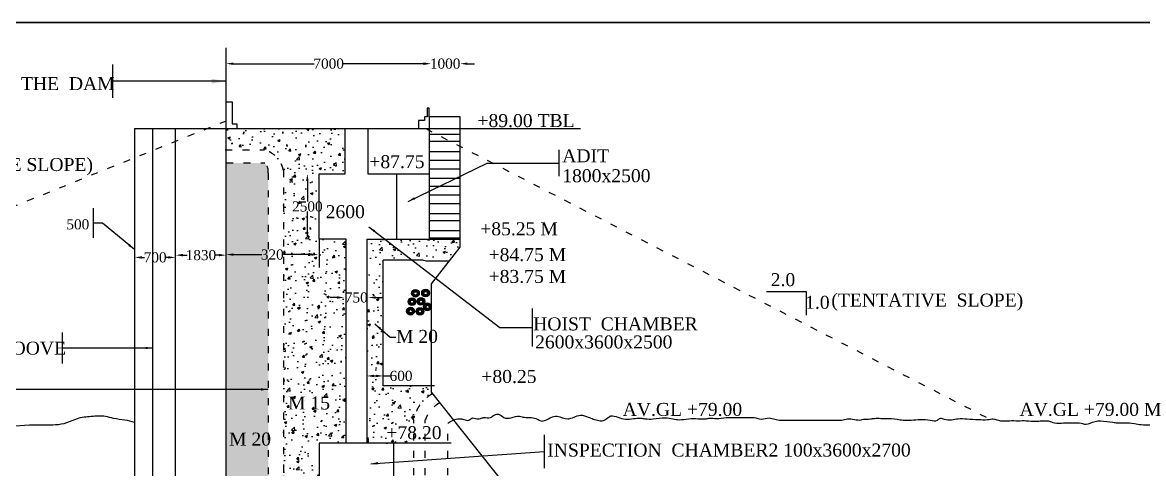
# Model space of a CAD drawing. Header units: millimetres. Extents: x -187 to 152807, y 3316 to 89069.
# Drawn here: x 28514 to 67355, y 73575 to 89069 of the extents above; entities that cross this region are included whole.
import ezdxf

# ---------------------------------------------------------------- set-up
doc = ezdxf.new("R2010")
doc.units = ezdxf.units.MM
doc.header["$MEASUREMENT"] = 0
doc.header["$PDMODE"] = 66
doc.header["$PDSIZE"] = 170
doc.linetypes.add('ACAD_ISO03W100', pattern=[30, 12, -18])
for name, color, linetype in [('DIM', 5, 'Continuous'), ('DOT LINE', 3, 'ACAD_ISO03W100'), ('DWG. LINE', 1, 'Continuous'), ('HATCH', 2, 'Continuous'), ('TEXT', 7, 'Continuous')]:
    doc.layers.add(name, color=color, linetype=linetype)
doc.layers.add('TITLE', color=7, linetype='Continuous', lineweight=30)
doc.styles.get("Standard").update_dxf_attribs({"font": 'times.ttf', "height": 350})
doc.dimstyles.get("Standard").update_dxf_attribs({"dimtxt": 350, "dimasz": 250, "dimexe": 0.18, "dimexo": 0.0625, "dimgap": 0.09, "dimtad": 0, "dimtih": 1, "dimtoh": 1, "dimdec": 1, "dimzin": 0, "dimdsep": 46, "dimtxsty": 'Standard', "dimcen": 0.09, "dimse1": 1, "dimse2": 1, "dimclrd": 5, "dimclre": 5, "dimclrt": 4, "dimadec": 0, "dimazin": 0, "dimtfac": 1, "dimtdec": 1, "dimtofl": 0, "dimtmove": 0, "dimatfit": 3, "dimfxl": 0, "dimtolj": 1, "dimtzin": 0, "dimarcsym": 0})
pattern_1 = [(50, (0, 0), (860.712, -75.3026), [90, -990]), (355, (0, 0), (-166.502, 902.6306), [72, -792]), (100.4514, (71.7, -6.3), (694.211, 827.3275), [76.488, -841.3705]), (46.1842, (0, 240), (1280.689, -198.623), [135, -1485]), (96.6356, (106.7, 223.4), (1121.595, 1168.941), [114.732, -1262.056]), (351.1842, (0, 240), (1121.594, 1168.942), [108, -1188]), (21, (120, 180), (716.2885, -483.1427), [90, -990]), (326, (120, 180), (291.978, 870.18), [72, -792]), (71.4514, (179.7, 139.7), (1008.267, 387.0366), [76.488, -841.3705]), (37.5, (0, 0), (14.5918, 399.4726), [0, -782.4, 0, -804, 0, -795]), (7.5, (0, 0), (315.6834, 473.294), [0, -458.4, 0, -764.4, 0, -303]), (327.5, (-267.6, 0), (640.5869, -27.0658), [0, -300, 0, -936, 0, -1242]), (317.5, (-387.6, 0), (699.8234, 120.126), [0, -390, 0, -621.6, 0, -882])]

# ---------------------------------------------------------------- blocks, each defined once
blk = doc.blocks.new('*D53')
at = {"layer": 'Defpoints', "color": 0}
for p in [(38789, 83824), (38385, 81557), (38789, 81557)]:
    blk.add_point(p, dxfattribs=at)
at = {"layer": 'DIM', "color": 5, "lineweight": -2}
for p, q in [((38385, 83574), (38385, 82868)), ((38385, 81807), (38385, 82512))]:
    blk.add_line(p, q, dxfattribs=at)
at = {"layer": 'DIM', "color": 5}
for points in [[(38343, 83574), (38427, 83574), (38385, 83824)], [(38343, 81807), (38427, 81807), (38385, 81557)]]:
    blk.add_solid(points, dxfattribs=at)
at = {"layer": 'DIM', "color": 4, "insert": (38385, 82690), "char_height": 350, "attachment_point": 5}
blk.add_mtext('\\A1;2500', dxfattribs=at)
blk = doc.blocks.new('*D54')
at = {"layer": 'Defpoints', "color": 0}
for p in [(33821, 81005), (35573, 81005), (35573, 81005)]:
    blk.add_point(p, dxfattribs=at)
at = {"layer": 'DIM', "color": 5, "lineweight": -2}
for p, q in [((34071, 81005), (34219, 81005)), ((35323, 81005), (35174, 81005))]:
    blk.add_line(p, q, dxfattribs=at)
at = {"layer": 'DIM', "color": 5}
for points in [[(34071, 81047), (34071, 80963), (33821, 81005)], [(35323, 81047), (35323, 80963), (35573, 81005)]]:
    blk.add_solid(points, dxfattribs=at)
at = {"layer": 'DIM', "color": 4, "insert": (34697, 81005), "char_height": 350, "attachment_point": 5}
blk.add_mtext('\\A1;1830', dxfattribs=at)
blk = doc.blocks.new('*D55')
at = {"layer": 'Defpoints', "color": 0}
for p in [(35573, 81005), (38768, 81024), (38768, 81005)]:
    blk.add_point(p, dxfattribs=at)
at = {"layer": 'DIM', "color": 5, "lineweight": -2}
for p, q in [((35823, 81024), (36802, 81024)), ((38518, 81024), (37538, 81024))]:
    blk.add_line(p, q, dxfattribs=at)
at = {"layer": 'DIM', "color": 5}
for points in [[(35823, 81066), (35823, 80983), (35573, 81024)], [(38518, 81066), (38518, 80983), (38768, 81024)]]:
    blk.add_solid(points, dxfattribs=at)
at = {"layer": 'DIM', "color": 4, "insert": (37170, 81024), "char_height": 350, "attachment_point": 5}
blk.add_mtext('\\A1;320', dxfattribs=at)
blk = doc.blocks.new('*D57')
at = {"layer": 'Defpoints', "color": 0}
for p in [(35573, 87622), (42674, 87640), (42674, 87622)]:
    blk.add_point(p, dxfattribs=at)
at = {"layer": 'DIM', "color": 5, "lineweight": -2}
for p, q in [((35823, 87640), (38625, 87640)), ((42424, 87640), (39621, 87640))]:
    blk.add_line(p, q, dxfattribs=at)
at = {"layer": 'DIM', "color": 5}
for points in [[(35823, 87681), (35823, 87598), (35573, 87640)], [(42424, 87681), (42424, 87598), (42674, 87640)]]:
    blk.add_solid(points, dxfattribs=at)
at = {"layer": 'DIM', "color": 4, "insert": (39123, 87640), "char_height": 350, "attachment_point": 5}
blk.add_mtext('\\A1;7000', dxfattribs=at)
blk = doc.blocks.new('*D58')
at = {"layer": 'Defpoints', "color": 0}
for p in [(42639, 87646), (43679, 87646), (43679, 87640)]:
    blk.add_point(p, dxfattribs=at)
at = {"layer": 'DIM', "color": 5, "lineweight": -2}
for p, q in [((42389, 87640), (42139, 87640)), ((43929, 87640), (44179, 87640))]:
    blk.add_line(p, q, dxfattribs=at)
at = {"layer": 'DIM', "color": 5}
for points in [[(42389, 87681), (42389, 87598), (42639, 87640)], [(43929, 87681), (43929, 87598), (43679, 87640)]]:
    blk.add_solid(points, dxfattribs=at)
at = {"layer": 'DIM', "color": 4, "insert": (43159, 87640), "char_height": 350, "attachment_point": 5}
blk.add_mtext('\\A1;1000', dxfattribs=at)
blk = doc.blocks.new('*D60')
at = {"layer": 'Defpoints', "color": 0}
for p in [(40443, 76819), (41013, 76819), (41013, 76819)]:
    blk.add_point(p, dxfattribs=at)
at = {"layer": 'DIM', "color": 5, "lineweight": -2}
for p, q in [((40693, 76819), (40763, 76819)), ((41013, 76819), (41263, 76819))]:
    blk.add_line(p, q, dxfattribs=at)
at = {"layer": 'DIM', "color": 5}
for points in [[(40693, 76861), (40693, 76777), (40443, 76819)], [(40763, 76861), (40763, 76777), (41013, 76819)]]:
    blk.add_solid(points, dxfattribs=at)
at = {"layer": 'DIM', "color": 4, "insert": (41631, 76819), "char_height": 350, "attachment_point": 5}
blk.add_mtext('\\A1;600', dxfattribs=at)
blk = doc.blocks.new('*D61')
at = {"layer": 'Defpoints', "color": 0}
for p in [(39663, 79537), (40500, 79537), (40500, 79537)]:
    blk.add_point(p, dxfattribs=at)
at = {"layer": 'DIM', "color": 5, "lineweight": -2}
for p, q in [((39413, 79537), (39163, 79537)), ((40750, 79537), (41000, 79537))]:
    blk.add_line(p, q, dxfattribs=at)
at = {"layer": 'DIM', "color": 5}
for points in [[(39413, 79579), (39413, 79495), (39663, 79537)], [(40750, 79579), (40750, 79495), (40500, 79537)]]:
    blk.add_solid(points, dxfattribs=at)
at = {"layer": 'DIM', "color": 4, "insert": (40081, 79537), "char_height": 350, "attachment_point": 5}
blk.add_mtext('\\A1;750', dxfattribs=at)
blk = doc.blocks.new('*D64')
at = {"layer": 'Defpoints', "color": 0}
for p in [(32402, 81005), (32402, 80926), (33821, 81005)]:
    blk.add_point(p, dxfattribs=at)
at = {"layer": 'DIM', "color": 5, "lineweight": -2}
for p, q in [((32652, 80926), (32742, 80926)), ((33571, 80926), (33480, 80926))]:
    blk.add_line(p, q, dxfattribs=at)
at = {"layer": 'DIM', "color": 5}
for points in [[(32652, 80968), (32652, 80885), (32402, 80926)], [(33571, 80968), (33571, 80885), (33821, 80926)]]:
    blk.add_solid(points, dxfattribs=at)
at = {"layer": 'DIM', "color": 4, "insert": (33111, 80926), "char_height": 350, "attachment_point": 5}
blk.add_mtext('\\A1;700', dxfattribs=at)

msp = doc.modelspace()

# ---------------------------------------------------------------- hatches: boundary and pattern name
at = {"layer": 'DWG. LINE'}
h = msp.add_hatch(dxfattribs=at)
h.set_pattern_fill('ACAD_ISO05W100', color=256, scale=120, style=0)
h.set_pattern_definition([(0, (0, 0), (0, 600), [2880, -360, 60, -360, 60, -360])])
h.paths.add_polyline_path([(43809.74, 85391.02), (42606.57, 85391.02), (42606.57, 81556.9), (43809.74, 81556.9)])
at = {"layer": 'HATCH'}
h = msp.add_hatch(dxfattribs=at)
h.set_pattern_fill('AR-CONC', color=256, scale=120, style=0)
h.set_pattern_definition(pattern_1)
h.paths.add_polyline_path([(39735.06, 81556.9), (38789.32, 81556.9), (38789.32, 83823.78), (39694.79, 83823.78), (39694.79, 85391.02), (35572.62, 85391.02), (35572.62, 84650.38), (36895.53, 84650.38, -0.28295489), (37554.32, 83949.67), (37554.32, 67183.2), (38978.81, 67183.2), (38978.81, 68200.76), (39754.91, 68200.76), (39754.91, 69243.91), (39211.53, 69243.91), (39211.53, 71578.86), (38798, 71578.86), (38798, 71815.84), (38798, 74485.93), (39735.06, 74485.93)])
h = msp.add_hatch(dxfattribs=at)
h.set_pattern_fill('AR-CONC', color=256, scale=120, style=0)
h.set_pattern_definition(pattern_1)
h.paths.add_polyline_path([(37028.15, 83850.95, 0.22663763), (36916.32, 84200.24), (35572.62, 84200.24), (35572.62, 64260.23), (33820.81, 64260.23), (33820.81, 63684.01, 0.10862044), (35976.65, 62042.4, 0.0973083), (37028.15, 64001.24)])
h = msp.add_hatch(dxfattribs=at)
h.set_pattern_fill('AR-CONC', color=256, scale=120, style=0)
h.set_pattern_definition(pattern_1)
h.paths.add_polyline_path([(42725.24, 76199.05), (42689.74, 76243.75), (42689.74, 76471.54), (41013.34, 76471.54), (41013.34, 80885.99), (42595.68, 80885.99), (43458.89, 80998.03), (43681.05, 81283.16), (43681.05, 81556.9), (40442.69, 81556.9), (40442.69, 74485.93), (42076.35, 74485.93), (42076.35, 75297.19, -0.24363279)])
h = msp.add_hatch(color=2, dxfattribs=at)
h.paths.add_polyline_path([(41995.16, 79685.22, 1), (42263.44, 79685.22, 1)])
h.paths.add_polyline_path([(42189.44, 79680.59, -1), (42073.79, 79680.59, -1)], flags=16)
h = msp.add_hatch(color=2, dxfattribs=at)
h.paths.add_polyline_path([(42345.01, 79692.58, 1), (42613.3, 79692.58, 1)])
h.paths.add_polyline_path([(42539.29, 79687.95, -1), (42423.65, 79687.95, -1)], flags=16)
h = msp.add_hatch(color=2, dxfattribs=at)
h.paths.add_polyline_path([(41873.63, 79393.61, 1), (42141.92, 79393.61, 1)])
h.paths.add_polyline_path([(42067.91, 79388.98, -1), (41952.27, 79388.98, -1)], flags=16)
h = msp.add_hatch(color=2, dxfattribs=at)
h.paths.add_polyline_path([(42186.66, 79401.86, 1), (42454.95, 79401.86, 1)])
h.paths.add_polyline_path([(42380.94, 79397.23, -1), (42265.3, 79397.23, -1)], flags=16)
h = msp.add_hatch(color=2, dxfattribs=at)
h.paths.add_polyline_path([(42411.3, 79214.17, 1), (42679.59, 79214.17, 1)])
h.paths.add_polyline_path([(42605.58, 79209.55, -1), (42489.94, 79209.55, -1)], flags=16)
h = msp.add_hatch(color=2, dxfattribs=at)
h.paths.add_polyline_path([(41824.96, 79063.45, 1), (42093.25, 79063.45, 1)])
h.paths.add_polyline_path([(42019.24, 79058.82, -1), (41903.6, 79058.82, -1)], flags=16)
h = msp.add_hatch(color=2, dxfattribs=at)
h.paths.add_polyline_path([(42149.83, 79059.61, 1), (42418.12, 79059.61, 1)])
h.paths.add_polyline_path([(42344.11, 79054.99, -1), (42228.47, 79054.99, -1)], flags=16)

# ---------------------------------------------------------------- linework, layer by layer
at = {"layer": 'DIM'}
for p, q in [((31634.63, 87608.95), (31634.63, 86455.35)), ((47099.27, 84650.56), (47099.27, 83744.19)), ((30968.83, 82635.59), (30968.83, 81599.49)), ((46172.79, 79153.04), (46172.79, 77840.98)), ((29887.48, 78327.78), (29887.48, 77245.91)), ((46591.78, 74779.9), (46591.78, 73619.07))]:
    msp.add_line(p, q, dxfattribs=at)
at = {"layer": 'DOT LINE', "ltscale": 20}
for p, q in [((35572.62, 85652.1), (9291.97, 75077.69)), ((42484.31, 85391.02), (62029.13, 75320.65)), ((35540.67, 84650.38), (36895.53, 84650.38)), ((35572.62, 84200.24), (36916.32, 84200.24)), ((37554.32, 83949.67), (37554.32, 64001.24)), ((37028.15, 83850.95), (37028.15, 64001.24)), ((42076.35, 71578.86), (42076.35, 75297.19)), ((42469.87, 71578.86), (42469.87, 75297.19)), ((43253.19, 71578.86), (43253.19, 75183.91))]:
    msp.add_line(p, q, dxfattribs=at)
for centre, radius, start, end in [((36655.4, 83764.56), 917.78, 11.140298, 74.832354), ((36606.74, 83908.58), 425.33, 352.214089, 43.292731), ((43271.3, 75121.79), 1207.75, 116.880047, 171.649559), ((43553.3, 74891.33), 1156.95, 120.265559, 159.464104)]:
    msp.add_arc(centre, radius, start, end, dxfattribs=at)
at = {"layer": 'DWG. LINE'}
for p, q in [((35572.62, 64260.23), (35572.62, 88191.19)), ((35572.62, 86319.3), (35780.3, 86319.3)), ((35780.3, 86319.3), (35780.3, 85559.76)), ((42606.57, 86103.19), (42538.12, 86103.19)), ((42538.12, 86103.19), (42538.12, 85796.1)), ((42606.57, 85796.1), (42606.57, 86103.19)), ((35780.3, 85559.76), (35946.29, 85559.76)), ((35946.29, 85559.76), (35946.29, 85391.02)), ((42446.16, 85670.26), (42232.07, 85670.26)), ((42232.07, 85670.26), (42232.07, 85391.02)), ((42538.12, 85796.1), (42446.16, 85796.1)), ((42446.16, 85796.1), (42446.16, 85670.26)), ((43681.05, 85796.1), (42606.57, 85796.1)), ((42606.57, 85796.1), (42606.57, 81556.9)), ((43681.05, 81283.16), (43681.05, 85796.1)), ((32401.5, 85391.02), (47843.32, 85391.02)), ((32401.5, 85391.02), (32401.5, 55839.6)), ((33028.55, 55861.1), (33028.55, 85391.02)), ((33820.81, 55861.1), (33820.81, 85391.02)), ((39694.79, 83823.78), (39694.79, 85391.02)), ((40478.6, 85391.02), (40478.6, 83823.78)), ((38789.32, 81556.9), (38789.32, 83823.78)), ((38789.32, 83823.78), (39694.79, 83823.78)), ((40478.6, 83823.78), (42606.57, 83823.78)), ((41474.41, 83823.78), (41474.41, 81556.9)), ((39735.06, 81556.9), (38789.32, 81556.9)), ((38789.32, 81556.9), (38789.32, 80578.24)), ((39735.06, 74485.93), (39735.06, 81556.9)), ((40442.69, 81556.9), (43681.05, 81556.9)), ((40442.69, 81556.9), (40442.69, 74485.93)), ((42689.74, 80010.92), (43681.05, 81283.16)), ((41013.34, 76471.54), (41013.34, 80829.02)), ((42389.41, 80829.02), (41013.34, 80829.02)), ((42506.5, 80791.28), (42389.41, 80829.02)), ((43297.79, 80791.28), (42506.5, 80791.28)), ((42689.74, 76243.75), (42689.74, 80010.92)), ((54295.01, 79749.76), (55670.76, 79749.76)), ((55670.76, 79749.76), (55670.76, 78923.7)), ((42792.08, 76471.54), (41013.34, 76471.54)), ((42689.74, 76243.75), (59732, 54782.56)), ((43370.02, 74485.93), (38798, 74485.93)), ((38798, 74485.93), (38798, 71815.84)), ((41378.4, 71578.86), (41378.4, 74485.93))]:
    msp.add_line(p, q, dxfattribs=at)
for points in [[(42606.57, 84950.53), (43681.05, 84950.53)], [(42606.57, 84296.54), (43681.05, 84296.54)], [(42606.57, 83676.5), (43681.05, 83676.5)], [(42606.57, 83095.37), (43681.05, 83095.37)], [(42606.57, 82453.09), (43681.05, 82453.09)], [(42606.57, 81858.88), (43681.05, 81858.88)]]:
    msp.add_lwpolyline(points, dxfattribs=at)
for points in [[(43253.19, 75183.91), (43539.18, 75327.11), (43804.08, 75314.35), (43976.43, 75285.65), (44123.24, 75368.57), (44212.61, 75346.24), (44381.77, 75346.24), (44503.05, 75378.14), (44726.46, 75378.14), (44878.31, 75471.79), (45012.36, 75494.11), (45187.9, 75382.49), (45440.04, 75369.73), (45736.86, 75427.14), (45909.21, 75385.67), (46151.77, 75379.3), (46349.65, 75321.89), (46474.12, 75261.29), (46823.21, 75379.3), (47033.86, 75420.76), (47404.09, 75331.46), (47845.58, 75459.26), (48116.87, 75392.28), (48289.22, 75325.31), (48483.91, 75271.09), (48640.3, 75271.09), (48903.94, 75434.13), (49140.12, 75386.29), (49401.83, 75325.7), (49682.7, 75341.64), (49931.64, 75357.59), (50081.65, 75335.26), (50365.7, 75332.07), (50787, 75370.35), (51050.96, 75332), (51264.8, 75303.3), (51596.73, 75335.19), (51919.08, 75335.19), (52203.14, 75335.19), (52321.23, 75354.33), (52554.22, 75341.57), (52893.83, 75379.64), (53171.5, 75379.64), (53401.29, 75379.64), (53675.78, 75376.45), (53860.89, 75376.45), (54113.03, 75325.42), (54387.96, 75364.67), (54574.95, 75319.22), (54797.32, 75288.92), (55095.49, 75288.92), (55439.15, 75288.92), (55666.58, 75288.92), (55894, 75288.92), (56126.47, 75288.92), (56409.49, 75288.92), (56525.72, 75288.92), (56763.25, 75288.92), (56899.71, 75288.92), (57096.8, 75334.37), (57334.33, 75309.12), (57566.81, 75299.02), (57652.72, 75319.22), (57890.25, 75329.32), (58031.76, 75349.52), (58249.07, 75349.52), (58436.07, 75349.52), (58815.1, 75319.22), (59027.18, 75288.41), (59300.09, 75288.41), (59967.19, 75288.41), (60214.83, 75288.41), (60315.91, 75354.07), (60447.3, 75323.76), (60700, 75298.51), (60927.42, 75338.91), (61235.7, 75328.81), (61634.95, 75308.61), (61948.29, 75308.61), (62145.39, 75328.81), (62393.02, 75268.21), (62706.36, 75268.21), (63009.59, 75268.21), (63292.6, 75268.21), (63595.83, 75248.01), (63767.3, 75258.22), (64065.47, 75258.22), (64267.63, 75197.61), (64586.02, 75192.56), (64879.14, 75192.56), (65197.53, 75182.46), (65349.14, 75147.11), (65672.59, 75243.07), (65859.58, 75263.27), (66294.2, 75212.77), (66440.77, 75197.61), (66698.51, 75197.61), (67037.12, 75172.36), (67269.59, 75131.96), (67582.93, 75126.91), (67780.03, 75147.11), (68148.95, 75147.11), (68253.49, 75156.88), (68485.96, 75081.13), (68607.25, 75187.18), (68854.89, 75187.18), (69082.31, 75172.03), (69304.68, 75237.68), (69658.45, 75267.98), (69976.84, 75267.98), (70108.24, 75267.98), (70194.15, 75288.18), (70522.65, 75212.43), (70674.26, 75288.18), (71038.14, 75252.83), (71396.96, 75222.53), (71614.27, 75222.53), (71753.79, 75238.02), (72062.08, 75238.02), (72380.47, 75238.02), (72668.53, 75238.02), (72946.49, 75207.71), (73239.61, 75142.06), (73613.6, 75142.06), (74068.44, 75152.16), (74260.48, 75217.82), (74614.25, 75232.97), (74806.3, 75303.67), (74910.29, 75288.78), (75188.25, 75207.98), (75572.34, 75192.83), (75865.46, 75142.33), (76219.23, 75137.28), (76517.4, 75137.28), (76560.23, 75172.19), (77020.13, 75172.19), (77434.54, 75177.24), (77656.91, 75237.84), (78030.89, 75237.84), (78137.02, 75293.4), (78511, 75293.4), (78753.58, 75293.4), (78900.14, 75318.65), (79127.57, 75328.75), (79314.56, 75288.35), (79501.55, 75247.94), (79692.07, 75308.64), (79990.25, 75384.39), (80227.78, 75424.8), (80596.7, 75424.8), (80915.09, 75419.75), (81167.78, 75419.75), (81415.42, 75379.34), (81622.63, 75374.29), (81860.16, 75349.04), (82117.9, 75394.49), (82426.18, 75445), (82709.2, 75445), (82840.6, 75490.45), (83358.57, 75485.39), (83808.36, 75394.48), (84141.91, 75394.48), (84460.3, 75414.69), (84819.12, 75470.24), (85228.48, 75475.29), (85597.41, 75475.29), (85483.32, 75516.28), (85923, 75546.58), (86221.18, 75561.73), (86655.81, 75561.73), (86969.14, 75556.68), (87302.7, 75556.68), (87530.12, 75551.63), (87878.83, 75536.48), (87979.91, 75536.48), (88377.41, 75647.7), (88579.56, 75602.25), (89069.78, 75541.64), (89317.42, 75642.65), (89640.86, 75642.65), (90009.79, 75541.64), (90292.8, 75541.64), (90692.05, 75541.64), (90899.26, 75541.64), (91182.27, 75541.64), (91307.62, 75582.1), (91686.65, 75582.1), (92106.12, 75561.9), (92449.78, 75471), (92773.22, 75471), (93096.67, 75471), (93571.72, 75471), (94001.3, 75420.5), (94218.61, 75440.7), (94440.98, 75521.5), (94688.62, 75521.5), (95007.01, 75526.55), (95076.91, 75475.89), (95420.57, 75511.24), (95840.04, 75556.69), (96274.66, 75556.69), (96608.22, 75556.69), (96759.83, 75627.39), (97108.54, 75627.39), (97462.31, 75627.39), (98245.65, 75758.7), (98457.91, 75758.7), (98943.08, 75758.7), (99372.65, 75677.89), (99595.02, 75677.89), (99670.83, 75677.89), (100032.45, 75683.52), (100709.66, 75683.52), (101134.18, 75638.07), (101609.24, 75638.07), (102129.78, 75713.82), (102331.94, 75602.72), (102543.22, 75597.58), (102998.06, 75597.58), (103361.94, 75587.48), (103634.84, 75506.68), (104150.33, 75506.68), (104746.68, 75461.23), (105095.39, 75461.23), (105241.95, 75506.68), (105469.38, 75597.58), (106184.7, 75698.79), (106371.69, 75799.79), (106988.25, 75673.54), (107069.11, 75698.79)], [(32401.5, 75209.73), (32065.65, 75288.02), (31673.92, 75346.73), (31393.18, 75411.98), (30896.99, 75411.98), (30407.33, 75333.69), (30041.71, 75190.15), (29264.78, 75111.87), (27923.28, 75038.53), (27146.35, 74901.52), (26571.81, 74895), (25918.93, 74914.57), (25246.46, 74960.24), (24667.93, 74953.86), (24263.15, 74842.95), (23766.95, 74836.43), (23316.46, 74914.72), (22735.4, 74934.29), (22278.38, 75025.63), (21893.18, 75032.15), (21233.77, 75032.15), (20381.51, 74882.08), (20015.9, 74842.94), (19591.52, 74895.13), (19030.04, 74895.13), (18246.58, 74895.13), (17574.11, 74875.56), (16988.36, 74856.69), (16355.07, 74856.69), (15460.62, 74778.4), (15029.71, 74706.63), (14468.23, 74771.87), (14180.96, 74895.83), (13678.24, 74895.83), (13293.04, 74895.83), (13071.06, 74895.83), (12733.98, 74967.79), (12374.9, 74967.79), (11859.12, 74967.79), (11232.35, 74967.79), (10840.62, 74967.79), (10481.53, 75013.46), (10259.55, 75013.46), (9965.76, 74909.08), (9671.96, 74909.08), (9280.23, 75078.7), (8925.17, 74974.02), (8233.11, 74960.97), (7926.26, 74934.88), (7691.22, 74934.88), (7417.01, 74934.88), (7208.09, 74934.88), (6946.93, 74934.88), (6738.01, 74934.88), (6483.39, 74934.88), (6352.81, 74934.88), (6231.47, 74953.76), (5891.97, 74953.76), (5461.07, 74953.76), (5167.27, 74940.71), (5043.22, 74979.86), (4775.54, 74992.91), (4501.33, 74992.91), (4148.77, 74992.91), (3900.68, 74973.34), (2993.17, 74986.38), (2343.51, 75007.37), (2154.17, 75020.42), (1351.12, 75013.89), (874.52, 74955.18), (606.83, 74955.18), (319.57, 75033.46), (149.82, 75033.46), (72.83, 74961.69)]]:
    msp.add_spline(points, degree=3, dxfattribs=at)
at = {"layer": 'HATCH'}
for centre, radius in [((42129.3, 79685.22), 134.14), ((42131.62, 79680.59), 57.82), ((42479.16, 79692.58), 134.14), ((42481.47, 79687.95), 57.82), ((42007.77, 79393.61), 134.14), ((42010.09, 79388.98), 57.82), ((42320.8, 79401.86), 134.14), ((42323.12, 79397.23), 57.82), ((42545.45, 79214.17), 134.14), ((42547.76, 79209.55), 57.82), ((41959.1, 79063.45), 134.14), ((41961.42, 79058.82), 57.82), ((42283.97, 79059.61), 134.14), ((42286.29, 79054.99), 57.82)]:
    msp.add_circle(centre, radius, dxfattribs=at)
at = {"layer": 'TITLE'}
msp.add_line((-187.08, 89069.44), (152807.11, 89069.44), dxfattribs=at)

# ---------------------------------------------------------------- texts
at = {"layer": 'DIM', "color": 4, "insert": (30432.2, 82071.1), "char_height": 350, "attachment_point": 5}
msp.add_mtext('\\A1;500', dxfattribs=at)
at = {"layer": 'TEXT'}
for s, p in [('AXIS  OF  THE  DAM ', (25327.79, 86724.12)), ('+89.00 TBL', (44277.05, 85443.11)), ('ADIT', (47215.24, 84222.45)), ('(TENTATIVE SLOPE)', (24483.4, 83920.39)), ('+87.75', (40530.63, 84019.2)), ('1800x2500', (47215.24, 83532.61)), ('2600', (39018.38, 82285.56)), ('+85.25 M', (44372.66, 81693.04)), ('+84.75 M', (44662.71, 80797.87)), ('+83.75 M', (44662.71, 80043.49)), ('2.0', (54437.69, 79930.38)), ('(TENTATIVE  SLOPE)', (56538.1, 79223.61)), ('1.0', (55629.06, 79145.08)), ('HOIST  CHAMBER', (46206.87, 78397.57)), ('M 20', (41455.32, 77964.82)), ('2600x3600x2500', (46274.88, 77772.34)), ('EMERGENCY  GATE GROOVE', (20641.72, 77557.85)), ('+80.25', (44411.44, 76576.25)), ('M 15', (37716.14, 75656.72)), ('AV.GL +79.00', (49308.08, 75434.52)), ('AV.GL +79.00 M', (63057.58, 75434.52)), ('+78.20', (41122.01, 74628.65)), ('M 20', (35673.33, 74405.1)), ('INSPECTION  CHAMBER2 100x3600x2700', (46694.42, 74026.07))]:
    msp.add_text(s, height=450, dxfattribs=at).set_placement(p)

# ---------------------------------------------------------------- dimensions: what is measured, and where the dimension line sits
at = {"layer": 'DIM'}
for base, p1, p2, text, picture, middle in [((42673.89, 87639.82), (35572.62, 87621.89), (42673.89, 87621.89), '7000', '*D57', (39123.26, 87639.82)), ((43678.61, 87639.82), (42638.98, 87645.63), (43678.61, 87645.63), '1000', '*D58', (43158.79, 87639.82)), ((35572.62, 81004.96), (33820.81, 81004.96), (35572.62, 81004.96), '1830', '*D54', (34696.72, 81004.96)), ((38767.58, 81024.31), (35572.62, 81004.96), (38767.58, 81004.96), '320', '*D55', (37170.1, 81024.31)), ((40499.76, 79537.01), (39662.84, 79537.01), (40499.76, 79537.01), '750', '*D61', (40081.3, 79537.01)), ((41013.34, 76819.14), (40442.69, 76819.14), (41013.34, 76819.14), '600', '*D60', (41630.71, 76819.14))]:
    dim = msp.add_linear_dim(base=base, p1=p1, p2=p2, text=text, dimstyle='Standard', dxfattribs=at)
    dim.commit()
    dim.dimension.update_dxf_attribs({"geometry": picture, "text_midpoint": middle})
dim = msp.add_linear_dim(base=(38385.06, 81556.9), p1=(38789.32, 83823.78), p2=(38789.32, 81556.9), angle=90, text='2500', dimstyle='Standard', dxfattribs=at)
dim.commit()
dim.dimension.update_dxf_attribs({"geometry": '*D53', "text_midpoint": (38385.06, 82690.34)})
dim = msp.add_aligned_dim(p1=(33820.81, 81004.96), p2=(32401.5, 81004.96), distance=78.57, text='700', dimstyle='Standard', dxfattribs=at)
dim.commit()
dim.dimension.update_dxf_attribs({"geometry": '*D64', "text_midpoint": (33111.16, 80926.39)})

# ---------------------------------------------------------------- leaders
for points, override in [([(35572.62, 87032.15), (31634.63, 87032.15)], {"dimasz": 500, "dimgap": 0.09, "dimtad": 0}), ([(41874.4, 82865.89), (44609, 84197.38), (47104.94, 84197.38)], {"dimgap": 0.09, "dimtad": 0}), ([(32401.5, 81195.21), (31291.24, 82117.54), (30968.83, 82117.54)], {"dimgap": 0.09, "dimtad": 0}), ([(40516, 81984), (45053.65, 78497.01), (46172.79, 78497.01)], {"dimgap": 0.09, "dimtad": 0}), ([(40719.45, 78621.28), (41257.14, 78159.32), (41451.71, 78159.32)], {"dimgap": 0.09, "dimtad": 0}), ([(33028.55, 77786.84), (29887.48, 77786.84)], {"dimgap": 0.09, "dimtad": 0}), ([(37028.15, 76352.87), (27717.37, 76352.87)], {"dimgap": 0.09, "dimtad": 0}), ([(40584.16, 73777.63), (46591.78, 74199.48)], {"dimgap": 0.09, "dimtad": 0})]:
    msp.add_leader(points, dimstyle='Standard', override=override, dxfattribs=at)

doc.saveas('drawing.dxf')
